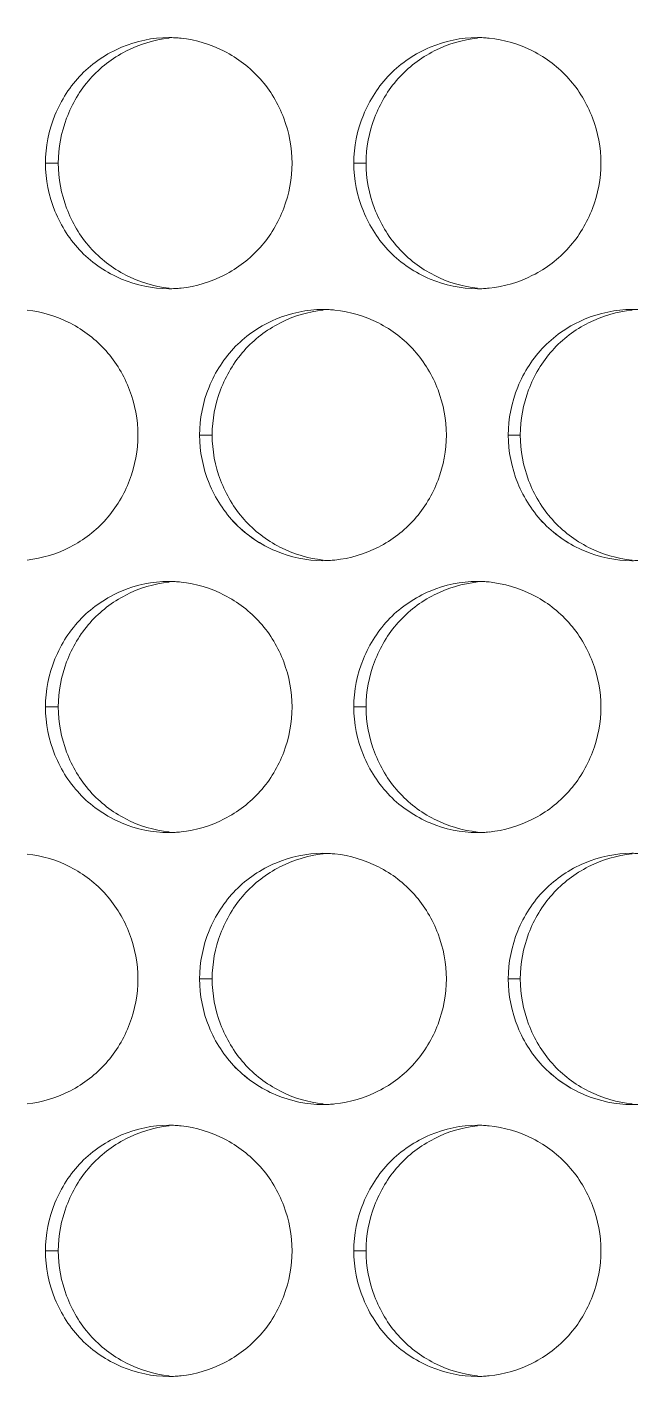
# Model space of a CAD drawing. Header units: millimetres. Extents: x 1177 to 4147, y 93 to 2194.
# Drawn here: x 1648.75 to 1663.32, y 1687.1 to 1719.58 of the extents above; entities that cross this region are included whole.
import ezdxf

# ---------------------------------------------------------------- set-up
doc = ezdxf.new("R2010")
doc.units = ezdxf.units.MM
doc.header["$LTSCALE"] = 0.1
doc.layers.get('0').update_dxf_attribs({"lineweight": 13})
doc.layers.add('标注', color=251, linetype='Continuous', lineweight=9)

msp = doc.modelspace()

# ---------------------------------------------------------------- linework, layer by layer
for radius, start, end in [(196.75, 204.56225, 43.01001), (177.334, 204.90538, 48.55999), (177.047, 204.9052, 48.6494), (168.077, 204.78787, 51.55568), (165.455, 204.70676, 52.44821)]:
    msp.add_arc((1812.49, 1686.895), radius, start, end)
at = {"layer": '标注'}
for p, q in [((1649.495, 1716.332), (1649.189, 1716.332)), ((1656.84, 1716.332), (1656.547, 1716.332)), ((1653.166, 1709.837), (1652.866, 1709.837)), ((1653.166, 1709.837), (1652.866, 1709.837)), ((1660.517, 1709.837), (1660.231, 1709.837)), ((1660.517, 1709.837), (1660.231, 1709.837)), ((1649.495, 1703.342), (1649.189, 1703.342)), ((1656.84, 1703.342), (1656.547, 1703.342)), ((1653.166, 1696.847), (1652.866, 1696.847)), ((1653.166, 1696.847), (1652.866, 1696.847)), ((1660.517, 1696.847), (1660.231, 1696.847)), ((1660.517, 1696.847), (1660.231, 1696.847)), ((1649.495, 1690.352), (1649.189, 1690.352)), ((1656.84, 1690.352), (1656.547, 1690.352))]:
    msp.add_line(p, q, dxfattribs=at)
for centre, radius, start, end in [((1652.13, 1716.578), 2.754, 86.83, 89.9946), ((1652.127, 1716.528), 2.804, 83.9356, 86.8305), ((1659.494, 1716.569), 2.763, 86.987, 89.9951), ((1659.491, 1716.521), 2.811, 84.2338, 86.9874), ((1652.13, 1716.086), 2.754, 270.0054, 273.17), ((1652.127, 1716.137), 2.804, 273.1695, 276.0644), ((1659.494, 1716.095), 2.763, 270.0049, 273.013), ((1659.491, 1716.143), 2.811, 273.0126, 275.7662), ((1655.81, 1710.079), 2.758, 86.9087, 89.9949), ((1655.81, 1710.079), 2.758, 86.9087, 89.9949), ((1655.807, 1710.029), 2.808, 84.085, 86.9091), ((1655.807, 1710.029), 2.808, 84.085, 86.9091), ((1663.181, 1710.07), 2.767, 87.065, 89.9954), ((1663.181, 1710.07), 2.767, 87.065, 89.9954), ((1655.81, 1709.595), 2.758, 270.0051, 273.0913), ((1655.81, 1709.595), 2.758, 270.0051, 273.0913), ((1655.807, 1709.645), 2.808, 273.0909, 275.915), ((1655.807, 1709.645), 2.808, 273.0909, 275.915), ((1663.181, 1709.604), 2.767, 270.0046, 272.935), ((1663.181, 1709.604), 2.767, 270.0046, 272.935), ((1652.13, 1703.588), 2.754, 86.83, 89.9946), ((1652.127, 1703.538), 2.804, 83.9356, 86.8305), ((1659.494, 1703.579), 2.763, 86.987, 89.9951), ((1659.491, 1703.531), 2.811, 84.2338, 86.9874), ((1652.13, 1703.096), 2.754, 270.0054, 273.17), ((1652.127, 1703.146), 2.804, 273.1695, 276.0644), ((1659.494, 1703.105), 2.763, 270.0049, 273.013), ((1659.491, 1703.153), 2.811, 273.0126, 275.7662), ((1655.81, 1697.088), 2.758, 86.9087, 89.9949), ((1655.81, 1697.088), 2.758, 86.9087, 89.9949), ((1655.807, 1697.039), 2.808, 84.085, 86.9091), ((1655.807, 1697.039), 2.808, 84.085, 86.9091), ((1663.181, 1697.08), 2.767, 87.065, 89.9954), ((1663.181, 1697.08), 2.767, 87.065, 89.9954), ((1655.81, 1696.605), 2.758, 270.0051, 273.0913), ((1655.81, 1696.605), 2.758, 270.0051, 273.0913), ((1655.807, 1696.654), 2.808, 273.0909, 275.915), ((1655.807, 1696.654), 2.808, 273.0909, 275.915), ((1663.181, 1696.614), 2.767, 270.0046, 272.935), ((1663.181, 1696.614), 2.767, 270.0046, 272.935), ((1652.13, 1690.598), 2.754, 86.83, 89.9946), ((1652.127, 1690.547), 2.804, 83.9356, 86.8305), ((1659.494, 1690.589), 2.763, 86.987, 89.9951), ((1659.491, 1690.54), 2.811, 84.2338, 86.9874), ((1652.13, 1690.105), 2.754, 270.0054, 273.17), ((1652.127, 1690.156), 2.804, 273.1695, 276.0644), ((1659.494, 1690.114), 2.763, 270.0049, 273.013), ((1659.491, 1690.163), 2.811, 273.0126, 275.7662)]:
    msp.add_arc(centre, radius, start, end, dxfattribs=at)
msp.add_spline([(2027.49, 1819.182), (1864.296, 1806.369), (1766.772, 1737.15), (1658.757, 1615.796), (1597.49, 1595.163)], degree=3, dxfattribs=at)
for points, knots in [([(1652.138, 1719.317), (1651.781, 1719.279), (1651.075, 1719.065), (1650.199, 1718.389), (1649.633, 1717.431), (1649.495, 1716.698), (1649.495, 1716.332)], [0, 0, 0, 0, 0.247774, 0.496618, 0.747561, 1, 1, 1, 1]), ([(1655.074, 1716.332), (1655.074, 1716.698), (1654.935, 1717.432), (1654.367, 1718.389), (1653.488, 1719.065), (1652.781, 1719.279), (1652.423, 1719.317)], [0, 0, 0, 0, 0.252166, 0.503018, 0.751995, 1, 1, 1, 1]), ([(1659.501, 1719.318), (1659.143, 1719.282), (1658.433, 1719.07), (1657.55, 1718.395), (1656.979, 1717.435), (1656.84, 1716.699), (1656.84, 1716.332)], [0, 0, 0, 0, 0.247979, 0.496907, 0.747755, 1, 1, 1, 1]), ([(1662.443, 1716.332), (1662.443, 1716.699), (1662.303, 1717.436), (1661.73, 1718.395), (1660.845, 1719.07), (1660.133, 1719.282), (1659.774, 1719.318)], [0, 0, 0, 0, 0.251975, 0.502732, 0.751792, 1, 1, 1, 1]), ([(1649.495, 1716.332), (1649.495, 1715.967), (1649.633, 1715.233), (1650.199, 1714.276), (1651.075, 1713.6), (1651.781, 1713.386), (1652.138, 1713.348)], [0, 0, 0, 0, 0.252439, 0.503382, 0.752226, 1, 1, 1, 1]), ([(1652.423, 1713.348), (1652.781, 1713.386), (1653.488, 1713.6), (1654.367, 1714.275), (1654.935, 1715.233), (1655.074, 1715.967), (1655.074, 1716.332)], [0, 0, 0, 0, 0.248005, 0.496982, 0.747834, 1, 1, 1, 1]), ([(1656.84, 1716.332), (1656.84, 1715.966), (1656.979, 1715.23), (1657.55, 1714.27), (1658.433, 1713.594), (1659.143, 1713.383), (1659.501, 1713.346)], [0, 0, 0, 0, 0.252245, 0.503093, 0.752021, 1, 1, 1, 1]), ([(1659.774, 1713.346), (1660.133, 1713.383), (1660.845, 1713.594), (1661.73, 1714.269), (1662.303, 1715.229), (1662.443, 1715.966), (1662.443, 1716.332)], [0, 0, 0, 0, 0.248208, 0.497268, 0.748025, 1, 1, 1, 1]), ([(1651.395, 1709.837), (1651.395, 1710.202), (1651.256, 1710.935), (1650.69, 1711.891), (1649.815, 1712.567), (1649.11, 1712.782), (1648.754, 1712.821)], [0, 0, 0, 0, 0.252265, 0.503165, 0.752101, 1, 1, 1, 1]), ([(1651.395, 1709.837), (1651.395, 1710.202), (1651.256, 1710.935), (1650.69, 1711.891), (1649.815, 1712.567), (1649.11, 1712.782), (1648.754, 1712.821)], [0, 0, 0, 0, 0.252265, 0.503165, 0.752101, 1, 1, 1, 1]), ([(1655.818, 1712.822), (1655.46, 1712.785), (1654.752, 1712.572), (1653.873, 1711.896), (1653.305, 1710.938), (1653.166, 1710.203), (1653.166, 1709.837)], [0, 0, 0, 0, 0.247878, 0.496764, 0.747659, 1, 1, 1, 1]), ([(1655.818, 1712.822), (1655.46, 1712.785), (1654.752, 1712.572), (1653.873, 1711.896), (1653.305, 1710.938), (1653.166, 1710.203), (1653.166, 1709.837)], [0, 0, 0, 0, 0.247878, 0.496764, 0.747659, 1, 1, 1, 1]), ([(1658.757, 1709.837), (1658.757, 1710.203), (1658.617, 1710.938), (1658.047, 1711.897), (1657.165, 1712.573), (1656.455, 1712.785), (1656.097, 1712.822)], [0, 0, 0, 0, 0.25207, 0.502874, 0.751892, 1, 1, 1, 1]), ([(1658.757, 1709.837), (1658.757, 1710.203), (1658.617, 1710.938), (1658.047, 1711.897), (1657.165, 1712.573), (1656.455, 1712.785), (1656.097, 1712.822)], [0, 0, 0, 0, 0.25207, 0.502874, 0.751892, 1, 1, 1, 1]), ([(1663.188, 1712.824), (1662.829, 1712.788), (1662.116, 1712.578), (1661.23, 1711.903), (1660.657, 1710.942), (1660.517, 1710.204), (1660.517, 1709.837)], [0, 0, 0, 0, 0.248078, 0.497046, 0.747849, 1, 1, 1, 1]), ([(1663.188, 1712.824), (1662.829, 1712.788), (1662.116, 1712.578), (1661.23, 1711.903), (1660.657, 1710.942), (1660.517, 1710.204), (1660.517, 1709.837)], [0, 0, 0, 0, 0.248078, 0.497046, 0.747849, 1, 1, 1, 1]), ([(1648.754, 1706.853), (1649.11, 1706.892), (1649.815, 1707.107), (1650.69, 1707.783), (1651.256, 1708.74), (1651.395, 1709.472), (1651.395, 1709.837)], [0, 0, 0, 0, 0.247899, 0.496835, 0.747735, 1, 1, 1, 1]), ([(1648.754, 1706.853), (1649.11, 1706.892), (1649.815, 1707.107), (1650.69, 1707.783), (1651.256, 1708.74), (1651.395, 1709.472), (1651.395, 1709.837)], [0, 0, 0, 0, 0.247899, 0.496835, 0.747735, 1, 1, 1, 1]), ([(1653.166, 1709.837), (1653.166, 1709.471), (1653.305, 1708.736), (1653.873, 1707.778), (1654.752, 1707.102), (1655.46, 1706.889), (1655.818, 1706.852)], [0, 0, 0, 0, 0.252341, 0.503236, 0.752122, 1, 1, 1, 1]), ([(1653.166, 1709.837), (1653.166, 1709.471), (1653.305, 1708.736), (1653.873, 1707.778), (1654.752, 1707.102), (1655.46, 1706.889), (1655.818, 1706.852)], [0, 0, 0, 0, 0.252341, 0.503236, 0.752122, 1, 1, 1, 1]), ([(1656.097, 1706.852), (1656.455, 1706.889), (1657.165, 1707.102), (1658.047, 1707.777), (1658.617, 1708.736), (1658.757, 1709.471), (1658.757, 1709.837)], [0, 0, 0, 0, 0.248108, 0.497126, 0.74793, 1, 1, 1, 1]), ([(1656.097, 1706.852), (1656.455, 1706.889), (1657.165, 1707.102), (1658.047, 1707.777), (1658.617, 1708.736), (1658.757, 1709.471), (1658.757, 1709.837)], [0, 0, 0, 0, 0.248108, 0.497126, 0.74793, 1, 1, 1, 1]), ([(1660.517, 1709.837), (1660.517, 1709.47), (1660.657, 1708.732), (1661.23, 1707.772), (1662.116, 1707.096), (1662.829, 1706.886), (1663.188, 1706.851)], [0, 0, 0, 0, 0.252151, 0.502954, 0.751922, 1, 1, 1, 1]), ([(1660.517, 1709.837), (1660.517, 1709.47), (1660.657, 1708.732), (1661.23, 1707.772), (1662.116, 1707.096), (1662.829, 1706.886), (1663.188, 1706.851)], [0, 0, 0, 0, 0.252151, 0.502954, 0.751922, 1, 1, 1, 1]), ([(1653.093, 1708.69), (1653.239, 1708.331), (1653.668, 1707.661), (1654.33, 1707.219), (1654.684, 1707.069)], [0, 0, 0, 0, 0.501671, 1, 1, 1, 1]), ([(1660.459, 1708.69), (1660.605, 1708.331), (1661.035, 1707.661), (1661.698, 1707.219), (1662.053, 1707.069)], [0, 0, 0, 0, 0.501492, 1, 1, 1, 1]), ([(1652.138, 1706.326), (1651.781, 1706.288), (1651.075, 1706.074), (1650.199, 1705.398), (1649.633, 1704.441), (1649.495, 1703.707), (1649.495, 1703.342)], [0, 0, 0, 0, 0.247774, 0.496618, 0.747561, 1, 1, 1, 1]), ([(1655.074, 1703.342), (1655.074, 1703.707), (1654.935, 1704.441), (1654.367, 1705.399), (1653.488, 1706.075), (1652.781, 1706.288), (1652.423, 1706.326)], [0, 0, 0, 0, 0.252166, 0.503018, 0.751995, 1, 1, 1, 1]), ([(1659.501, 1706.328), (1659.143, 1706.291), (1658.433, 1706.08), (1657.55, 1705.404), (1656.979, 1704.445), (1656.84, 1703.708), (1656.84, 1703.342)], [0, 0, 0, 0, 0.247979, 0.496907, 0.747755, 1, 1, 1, 1]), ([(1662.443, 1703.342), (1662.443, 1703.709), (1662.303, 1704.445), (1661.73, 1705.405), (1660.845, 1706.08), (1660.133, 1706.291), (1659.774, 1706.328)], [0, 0, 0, 0, 0.251975, 0.502732, 0.751792, 1, 1, 1, 1]), ([(1649.495, 1703.342), (1649.495, 1702.977), (1649.633, 1702.243), (1650.199, 1701.286), (1651.075, 1700.609), (1651.781, 1700.396), (1652.138, 1700.358)], [0, 0, 0, 0, 0.252439, 0.503382, 0.752226, 1, 1, 1, 1]), ([(1652.423, 1700.358), (1652.781, 1700.395), (1653.488, 1700.609), (1654.367, 1701.285), (1654.935, 1702.242), (1655.074, 1702.976), (1655.074, 1703.342)], [0, 0, 0, 0, 0.248005, 0.496982, 0.747834, 1, 1, 1, 1]), ([(1656.84, 1703.342), (1656.84, 1702.975), (1656.979, 1702.239), (1657.55, 1701.279), (1658.433, 1700.604), (1659.143, 1700.392), (1659.501, 1700.356)], [0, 0, 0, 0, 0.252245, 0.503093, 0.752021, 1, 1, 1, 1]), ([(1659.774, 1700.356), (1660.133, 1700.392), (1660.845, 1700.604), (1661.73, 1701.279), (1662.303, 1702.239), (1662.443, 1702.975), (1662.443, 1703.342)], [0, 0, 0, 0, 0.248208, 0.497268, 0.748025, 1, 1, 1, 1]), ([(1651.395, 1696.847), (1651.395, 1697.212), (1651.256, 1697.944), (1650.69, 1698.901), (1649.815, 1699.577), (1649.11, 1699.792), (1648.754, 1699.83)], [0, 0, 0, 0, 0.252265, 0.503165, 0.752101, 1, 1, 1, 1]), ([(1651.395, 1696.847), (1651.395, 1697.212), (1651.256, 1697.944), (1650.69, 1698.901), (1649.815, 1699.577), (1649.11, 1699.792), (1648.754, 1699.83)], [0, 0, 0, 0, 0.252265, 0.503165, 0.752101, 1, 1, 1, 1]), ([(1655.818, 1699.832), (1655.46, 1699.795), (1654.752, 1699.582), (1653.873, 1698.906), (1653.305, 1697.948), (1653.166, 1697.213), (1653.166, 1696.847)], [0, 0, 0, 0, 0.247878, 0.496764, 0.747659, 1, 1, 1, 1]), ([(1655.818, 1699.832), (1655.46, 1699.795), (1654.752, 1699.582), (1653.873, 1698.906), (1653.305, 1697.948), (1653.166, 1697.213), (1653.166, 1696.847)], [0, 0, 0, 0, 0.247878, 0.496764, 0.747659, 1, 1, 1, 1]), ([(1658.757, 1696.847), (1658.757, 1697.213), (1658.617, 1697.948), (1658.047, 1698.907), (1657.165, 1699.582), (1656.455, 1699.795), (1656.097, 1699.832)], [0, 0, 0, 0, 0.25207, 0.502874, 0.751892, 1, 1, 1, 1]), ([(1658.757, 1696.847), (1658.757, 1697.213), (1658.617, 1697.948), (1658.047, 1698.907), (1657.165, 1699.582), (1656.455, 1699.795), (1656.097, 1699.832)], [0, 0, 0, 0, 0.25207, 0.502874, 0.751892, 1, 1, 1, 1]), ([(1663.188, 1699.833), (1662.829, 1699.798), (1662.116, 1699.587), (1661.23, 1698.912), (1660.657, 1697.951), (1660.517, 1697.214), (1660.517, 1696.847)], [0, 0, 0, 0, 0.248078, 0.497046, 0.747849, 1, 1, 1, 1]), ([(1663.188, 1699.833), (1662.829, 1699.798), (1662.116, 1699.587), (1661.23, 1698.912), (1660.657, 1697.951), (1660.517, 1697.214), (1660.517, 1696.847)], [0, 0, 0, 0, 0.248078, 0.497046, 0.747849, 1, 1, 1, 1]), ([(1648.754, 1693.863), (1649.11, 1693.902), (1649.815, 1694.117), (1650.69, 1694.793), (1651.256, 1695.749), (1651.395, 1696.482), (1651.395, 1696.847)], [0, 0, 0, 0, 0.247899, 0.496835, 0.747735, 1, 1, 1, 1]), ([(1648.754, 1693.863), (1649.11, 1693.902), (1649.815, 1694.117), (1650.69, 1694.793), (1651.256, 1695.749), (1651.395, 1696.482), (1651.395, 1696.847)], [0, 0, 0, 0, 0.247899, 0.496835, 0.747735, 1, 1, 1, 1]), ([(1653.166, 1696.847), (1653.166, 1696.481), (1653.305, 1695.746), (1653.873, 1694.787), (1654.752, 1694.112), (1655.46, 1693.899), (1655.818, 1693.862)], [0, 0, 0, 0, 0.252341, 0.503236, 0.752122, 1, 1, 1, 1]), ([(1653.166, 1696.847), (1653.166, 1696.481), (1653.305, 1695.746), (1653.873, 1694.787), (1654.752, 1694.112), (1655.46, 1693.899), (1655.818, 1693.862)], [0, 0, 0, 0, 0.252341, 0.503236, 0.752122, 1, 1, 1, 1]), ([(1656.097, 1693.862), (1656.455, 1693.899), (1657.165, 1694.111), (1658.047, 1694.787), (1658.617, 1695.745), (1658.757, 1696.481), (1658.757, 1696.847)], [0, 0, 0, 0, 0.248108, 0.497126, 0.74793, 1, 1, 1, 1]), ([(1656.097, 1693.862), (1656.455, 1693.899), (1657.165, 1694.111), (1658.047, 1694.787), (1658.617, 1695.745), (1658.757, 1696.481), (1658.757, 1696.847)], [0, 0, 0, 0, 0.248108, 0.497126, 0.74793, 1, 1, 1, 1]), ([(1660.517, 1696.847), (1660.517, 1696.48), (1660.657, 1695.742), (1661.23, 1694.781), (1662.116, 1694.106), (1662.829, 1693.896), (1663.188, 1693.86)], [0, 0, 0, 0, 0.252151, 0.502954, 0.751922, 1, 1, 1, 1]), ([(1660.517, 1696.847), (1660.517, 1696.48), (1660.657, 1695.742), (1661.23, 1694.781), (1662.116, 1694.106), (1662.829, 1693.896), (1663.188, 1693.86)], [0, 0, 0, 0, 0.252151, 0.502954, 0.751922, 1, 1, 1, 1]), ([(1653.093, 1695.699), (1653.239, 1695.34), (1653.668, 1694.67), (1654.33, 1694.228), (1654.684, 1694.078)], [0, 0, 0, 0, 0.501671, 1, 1, 1, 1]), ([(1660.459, 1695.699), (1660.605, 1695.34), (1661.035, 1694.67), (1661.698, 1694.228), (1662.053, 1694.078)], [0, 0, 0, 0, 0.501492, 1, 1, 1, 1]), ([(1652.138, 1693.336), (1651.781, 1693.298), (1651.075, 1693.084), (1650.199, 1692.408), (1649.633, 1691.45), (1649.495, 1690.717), (1649.495, 1690.352)], [0, 0, 0, 0, 0.247774, 0.496618, 0.747561, 1, 1, 1, 1]), ([(1655.074, 1690.352), (1655.074, 1690.717), (1654.935, 1691.451), (1654.367, 1692.408), (1653.488, 1693.084), (1652.781, 1693.298), (1652.423, 1693.336)], [0, 0, 0, 0, 0.252166, 0.503018, 0.751995, 1, 1, 1, 1]), ([(1659.501, 1693.337), (1659.143, 1693.301), (1658.433, 1693.089), (1657.55, 1692.414), (1656.979, 1691.454), (1656.84, 1690.718), (1656.84, 1690.352)], [0, 0, 0, 0, 0.247979, 0.496907, 0.747755, 1, 1, 1, 1]), ([(1662.443, 1690.352), (1662.443, 1690.718), (1662.303, 1691.455), (1661.73, 1692.415), (1660.845, 1693.09), (1660.133, 1693.301), (1659.774, 1693.337)], [0, 0, 0, 0, 0.251975, 0.502732, 0.751792, 1, 1, 1, 1]), ([(1649.495, 1690.352), (1649.495, 1689.986), (1649.633, 1689.253), (1650.199, 1688.295), (1651.075, 1687.619), (1651.781, 1687.405), (1652.138, 1687.367)], [0, 0, 0, 0, 0.252439, 0.503382, 0.752226, 1, 1, 1, 1]), ([(1652.423, 1687.367), (1652.781, 1687.405), (1653.488, 1687.619), (1654.367, 1688.295), (1654.935, 1689.252), (1655.074, 1689.986), (1655.074, 1690.352)], [0, 0, 0, 0, 0.248005, 0.496982, 0.747834, 1, 1, 1, 1]), ([(1656.84, 1690.352), (1656.84, 1689.985), (1656.979, 1689.249), (1657.55, 1688.289), (1658.433, 1687.614), (1659.143, 1687.402), (1659.501, 1687.366)], [0, 0, 0, 0, 0.252245, 0.503093, 0.752021, 1, 1, 1, 1]), ([(1659.774, 1687.366), (1660.133, 1687.402), (1660.845, 1687.613), (1661.73, 1688.288), (1662.303, 1689.248), (1662.443, 1689.985), (1662.443, 1690.352)], [0, 0, 0, 0, 0.248208, 0.497268, 0.748025, 1, 1, 1, 1])]:
    msp.add_open_spline(points, degree=3, knots=knots, dxfattribs=at)
for points in [[(1652.13, 1719.332), (1651.747, 1719.332), (1651.358, 1719.25), (1651.005, 1719.101)], [(1659.494, 1719.332), (1659.11, 1719.332), (1658.72, 1719.25), (1658.367, 1719.101)], [(1651.005, 1719.101), (1650.651, 1718.951), (1650.319, 1718.728), (1650.049, 1718.453)], [(1658.367, 1719.101), (1658.012, 1718.951), (1657.679, 1718.728), (1657.409, 1718.453)], [(1650.049, 1718.453), (1649.778, 1718.176), (1649.561, 1717.838), (1649.415, 1717.48)], [(1657.409, 1718.453), (1657.138, 1718.177), (1656.92, 1717.838), (1656.774, 1717.48)], [(1649.415, 1717.48), (1649.269, 1717.118), (1649.189, 1716.722), (1649.189, 1716.332)], [(1656.774, 1717.48), (1656.627, 1717.118), (1656.547, 1716.722), (1656.547, 1716.332)], [(1649.189, 1716.332), (1649.189, 1715.942), (1649.269, 1715.546), (1649.415, 1715.185)], [(1656.547, 1716.332), (1656.547, 1715.942), (1656.627, 1715.546), (1656.774, 1715.185)], [(1649.415, 1715.185), (1649.561, 1714.826), (1649.778, 1714.488), (1650.049, 1714.212)], [(1656.774, 1715.185), (1656.92, 1714.826), (1657.138, 1714.488), (1657.409, 1714.212)], [(1650.049, 1714.212), (1650.319, 1713.937), (1650.651, 1713.714), (1651.005, 1713.564)], [(1657.409, 1714.212), (1657.679, 1713.937), (1658.012, 1713.714), (1658.367, 1713.564)], [(1651.005, 1713.564), (1651.358, 1713.415), (1651.747, 1713.332), (1652.13, 1713.332)], [(1658.367, 1713.564), (1658.72, 1713.415), (1659.11, 1713.332), (1659.494, 1713.332)], [(1655.81, 1712.837), (1655.427, 1712.837), (1655.037, 1712.754), (1654.684, 1712.605)], [(1655.81, 1712.837), (1655.427, 1712.837), (1655.037, 1712.754), (1654.684, 1712.605)], [(1663.181, 1712.837), (1662.797, 1712.837), (1662.407, 1712.754), (1662.053, 1712.605)], [(1663.181, 1712.837), (1662.797, 1712.837), (1662.407, 1712.754), (1662.053, 1712.605)], [(1654.684, 1712.605), (1654.33, 1712.455), (1653.997, 1712.233), (1653.727, 1711.958)], [(1654.684, 1712.605), (1654.33, 1712.455), (1653.997, 1712.233), (1653.727, 1711.958)], [(1662.053, 1712.605), (1661.698, 1712.456), (1661.365, 1712.233), (1661.094, 1711.958)], [(1662.053, 1712.605), (1661.698, 1712.456), (1661.365, 1712.233), (1661.094, 1711.958)], [(1653.727, 1711.958), (1653.456, 1711.681), (1653.239, 1711.343), (1653.093, 1710.984)], [(1653.727, 1711.958), (1653.456, 1711.681), (1653.239, 1711.343), (1653.093, 1710.984)], [(1661.094, 1711.958), (1660.822, 1711.681), (1660.605, 1711.343), (1660.459, 1710.984)], [(1661.094, 1711.958), (1660.822, 1711.681), (1660.605, 1711.343), (1660.459, 1710.984)], [(1653.093, 1710.984), (1652.946, 1710.623), (1652.866, 1710.227), (1652.866, 1709.837)], [(1653.093, 1710.984), (1652.946, 1710.623), (1652.866, 1710.227), (1652.866, 1709.837)], [(1660.459, 1710.984), (1660.312, 1710.623), (1660.231, 1710.227), (1660.231, 1709.837)], [(1660.459, 1710.984), (1660.312, 1710.623), (1660.231, 1710.227), (1660.231, 1709.837)], [(1652.866, 1709.837), (1652.866, 1709.447), (1652.946, 1709.051), (1653.093, 1708.69)], [(1652.866, 1709.837), (1652.866, 1709.447), (1652.946, 1709.051), (1653.093, 1708.69)], [(1660.231, 1709.837), (1660.231, 1709.447), (1660.312, 1709.051), (1660.459, 1708.69)], [(1660.231, 1709.837), (1660.231, 1709.447), (1660.312, 1709.051), (1660.459, 1708.69)], [(1653.093, 1708.69), (1653.239, 1708.331), (1653.456, 1707.993), (1653.727, 1707.716)], [(1660.459, 1708.69), (1660.605, 1708.331), (1660.822, 1707.993), (1661.094, 1707.716)], [(1653.727, 1707.716), (1653.997, 1707.442), (1654.33, 1707.219), (1654.684, 1707.069)], [(1661.094, 1707.716), (1661.365, 1707.441), (1661.698, 1707.219), (1662.053, 1707.069)], [(1654.684, 1707.069), (1655.037, 1706.92), (1655.427, 1706.837), (1655.81, 1706.837)], [(1654.684, 1707.069), (1655.037, 1706.92), (1655.427, 1706.837), (1655.81, 1706.837)], [(1662.053, 1707.069), (1662.407, 1706.92), (1662.797, 1706.837), (1663.181, 1706.837)], [(1662.053, 1707.069), (1662.407, 1706.92), (1662.797, 1706.837), (1663.181, 1706.837)], [(1652.13, 1706.342), (1651.747, 1706.342), (1651.358, 1706.259), (1651.005, 1706.11)], [(1659.494, 1706.342), (1659.11, 1706.342), (1658.72, 1706.259), (1658.367, 1706.11)], [(1651.005, 1706.11), (1650.651, 1705.96), (1650.319, 1705.737), (1650.049, 1705.463)], [(1658.367, 1706.11), (1658.012, 1705.96), (1657.679, 1705.737), (1657.409, 1705.463)], [(1650.049, 1705.463), (1649.778, 1705.186), (1649.561, 1704.848), (1649.415, 1704.489)], [(1657.409, 1705.463), (1657.138, 1705.186), (1656.92, 1704.848), (1656.774, 1704.489)], [(1649.415, 1704.489), (1649.269, 1704.128), (1649.189, 1703.732), (1649.189, 1703.342)], [(1656.774, 1704.489), (1656.627, 1704.128), (1656.547, 1703.732), (1656.547, 1703.342)], [(1649.189, 1703.342), (1649.189, 1702.952), (1649.269, 1702.556), (1649.415, 1702.195)], [(1656.547, 1703.342), (1656.547, 1702.952), (1656.627, 1702.556), (1656.774, 1702.195)], [(1649.415, 1702.195), (1649.561, 1701.836), (1649.778, 1701.498), (1650.049, 1701.221)], [(1656.774, 1702.195), (1656.92, 1701.836), (1657.138, 1701.498), (1657.409, 1701.221)], [(1650.049, 1701.221), (1650.319, 1700.946), (1650.651, 1700.724), (1651.005, 1700.574)], [(1657.409, 1701.221), (1657.679, 1700.946), (1658.012, 1700.723), (1658.367, 1700.574)], [(1651.005, 1700.574), (1651.358, 1700.425), (1651.747, 1700.342), (1652.13, 1700.342)], [(1658.367, 1700.574), (1658.72, 1700.425), (1659.11, 1700.342), (1659.494, 1700.342)], [(1655.81, 1699.847), (1655.427, 1699.847), (1655.037, 1699.764), (1654.684, 1699.615)], [(1655.81, 1699.847), (1655.427, 1699.847), (1655.037, 1699.764), (1654.684, 1699.615)], [(1663.181, 1699.847), (1662.797, 1699.847), (1662.407, 1699.764), (1662.053, 1699.615)], [(1663.181, 1699.847), (1662.797, 1699.847), (1662.407, 1699.764), (1662.053, 1699.615)], [(1654.684, 1699.615), (1654.33, 1699.465), (1653.997, 1699.242), (1653.727, 1698.967)], [(1654.684, 1699.615), (1654.33, 1699.465), (1653.997, 1699.242), (1653.727, 1698.967)], [(1662.053, 1699.615), (1661.698, 1699.465), (1661.365, 1699.242), (1661.094, 1698.967)], [(1662.053, 1699.615), (1661.698, 1699.465), (1661.365, 1699.242), (1661.094, 1698.967)], [(1653.727, 1698.967), (1653.456, 1698.691), (1653.239, 1698.353), (1653.093, 1697.994)], [(1653.727, 1698.967), (1653.456, 1698.691), (1653.239, 1698.353), (1653.093, 1697.994)], [(1661.094, 1698.967), (1660.822, 1698.691), (1660.605, 1698.353), (1660.459, 1697.994)], [(1661.094, 1698.967), (1660.822, 1698.691), (1660.605, 1698.353), (1660.459, 1697.994)], [(1653.093, 1697.994), (1652.946, 1697.633), (1652.866, 1697.237), (1652.866, 1696.847)], [(1653.093, 1697.994), (1652.946, 1697.633), (1652.866, 1697.237), (1652.866, 1696.847)], [(1660.459, 1697.994), (1660.312, 1697.633), (1660.231, 1697.237), (1660.231, 1696.847)], [(1660.459, 1697.994), (1660.312, 1697.633), (1660.231, 1697.237), (1660.231, 1696.847)], [(1652.866, 1696.847), (1652.866, 1696.457), (1652.946, 1696.061), (1653.093, 1695.699)], [(1652.866, 1696.847), (1652.866, 1696.457), (1652.946, 1696.061), (1653.093, 1695.699)], [(1660.231, 1696.847), (1660.231, 1696.457), (1660.312, 1696.061), (1660.459, 1695.699)], [(1660.231, 1696.847), (1660.231, 1696.457), (1660.312, 1696.061), (1660.459, 1695.699)], [(1653.093, 1695.699), (1653.239, 1695.341), (1653.456, 1695.002), (1653.727, 1694.726)], [(1660.459, 1695.699), (1660.605, 1695.341), (1660.822, 1695.002), (1661.094, 1694.726)], [(1653.727, 1694.726), (1653.997, 1694.451), (1654.33, 1694.228), (1654.684, 1694.078)], [(1661.094, 1694.726), (1661.365, 1694.451), (1661.698, 1694.228), (1662.053, 1694.078)], [(1654.684, 1694.078), (1655.037, 1693.929), (1655.427, 1693.847), (1655.81, 1693.847)], [(1654.684, 1694.078), (1655.037, 1693.929), (1655.427, 1693.847), (1655.81, 1693.847)], [(1662.053, 1694.078), (1662.407, 1693.929), (1662.797, 1693.847), (1663.181, 1693.847)], [(1662.053, 1694.078), (1662.407, 1693.929), (1662.797, 1693.847), (1663.181, 1693.847)], [(1652.13, 1693.352), (1651.747, 1693.352), (1651.358, 1693.269), (1651.005, 1693.12)], [(1659.494, 1693.352), (1659.11, 1693.352), (1658.72, 1693.269), (1658.367, 1693.12)], [(1651.005, 1693.12), (1650.651, 1692.97), (1650.319, 1692.747), (1650.049, 1692.472)], [(1658.367, 1693.12), (1658.012, 1692.97), (1657.679, 1692.747), (1657.409, 1692.472)], [(1650.049, 1692.472), (1649.778, 1692.196), (1649.561, 1691.858), (1649.415, 1691.499)], [(1657.409, 1692.472), (1657.138, 1692.196), (1656.92, 1691.858), (1656.774, 1691.499)], [(1649.415, 1691.499), (1649.269, 1691.138), (1649.189, 1690.741), (1649.189, 1690.352)], [(1656.774, 1691.499), (1656.627, 1691.138), (1656.547, 1690.741), (1656.547, 1690.352)], [(1649.189, 1690.352), (1649.189, 1689.962), (1649.269, 1689.565), (1649.415, 1689.204)], [(1656.547, 1690.352), (1656.547, 1689.962), (1656.627, 1689.565), (1656.774, 1689.204)], [(1649.415, 1689.204), (1649.561, 1688.846), (1649.778, 1688.507), (1650.049, 1688.231)], [(1656.774, 1689.204), (1656.92, 1688.845), (1657.138, 1688.507), (1657.409, 1688.231)], [(1650.049, 1688.231), (1650.319, 1687.956), (1650.651, 1687.733), (1651.005, 1687.583)], [(1657.409, 1688.231), (1657.679, 1687.956), (1658.012, 1687.733), (1658.367, 1687.583)], [(1651.005, 1687.583), (1651.358, 1687.434), (1651.747, 1687.352), (1652.13, 1687.352)], [(1658.367, 1687.583), (1658.72, 1687.434), (1659.11, 1687.352), (1659.494, 1687.352)]]:
    msp.add_open_spline(points, degree=3, dxfattribs=at)

doc.saveas('drawing.dxf')
